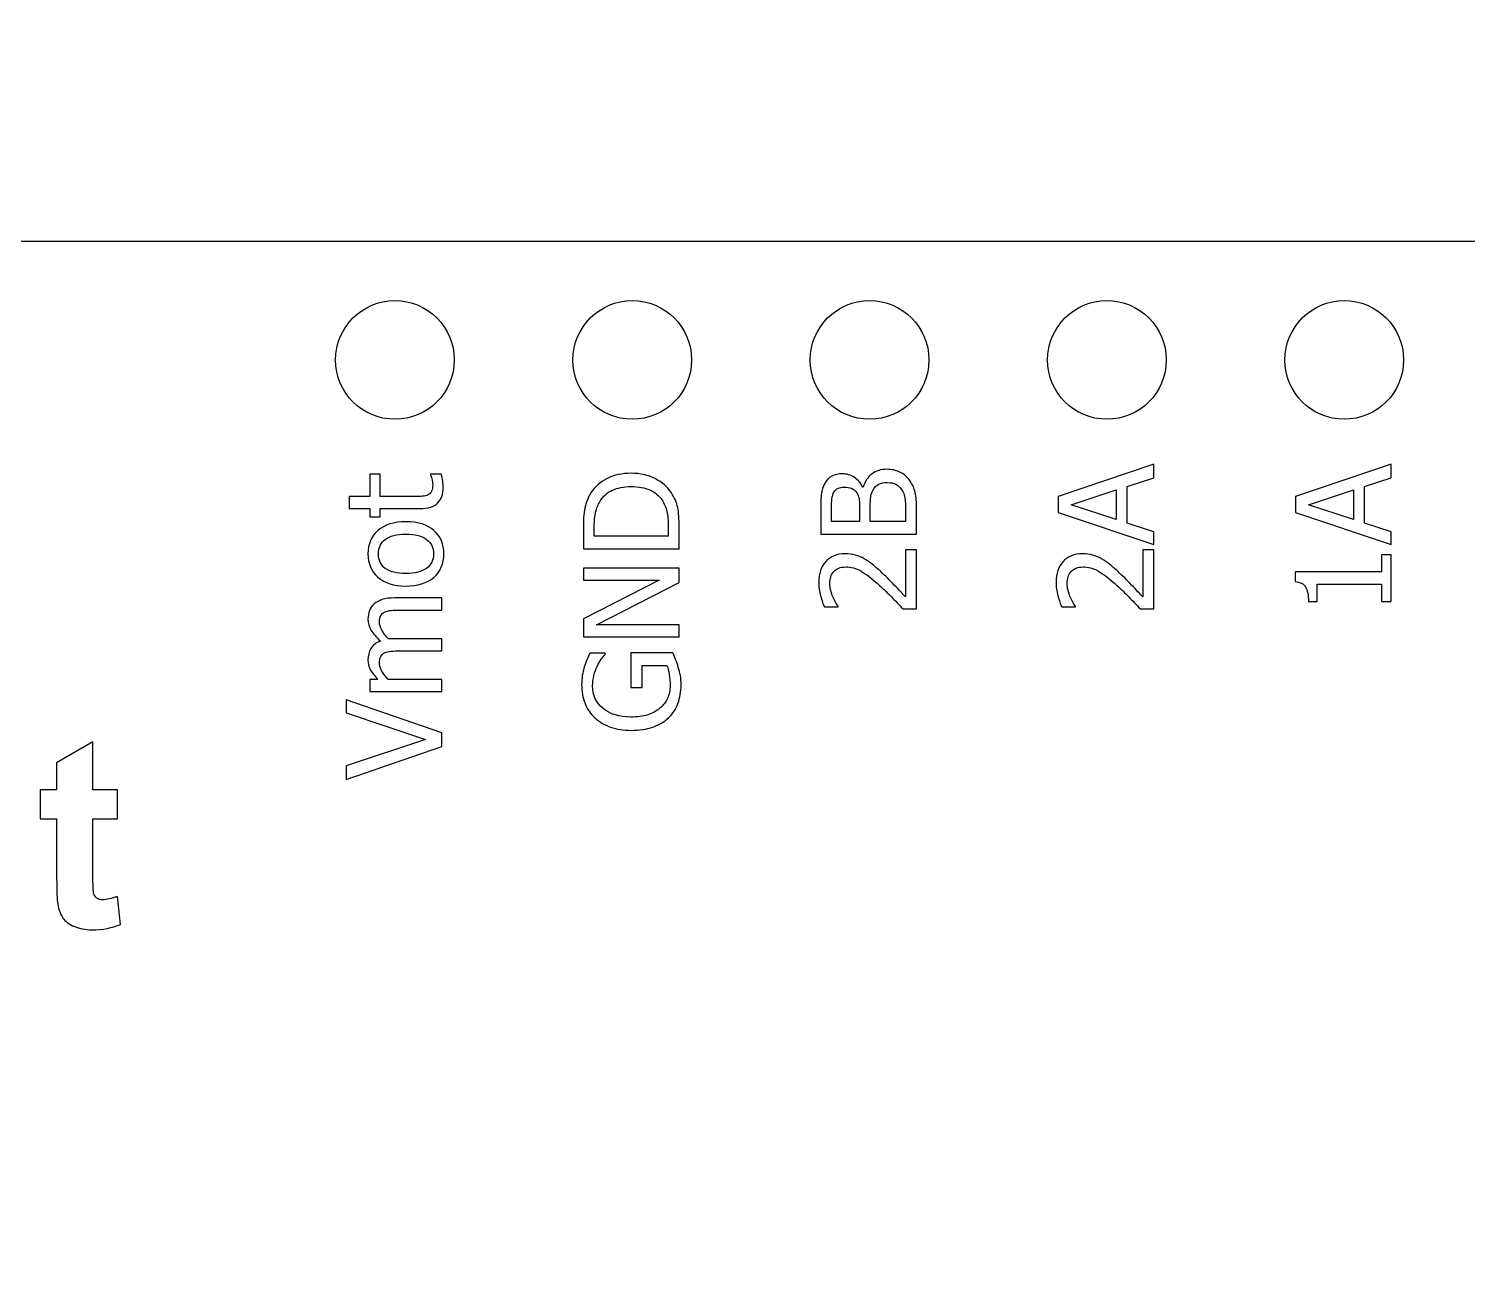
# Model space of a CAD drawing. Extents: x -1020 to 856, y -646 to 1108.
# Drawn here: x 535.96 to 551.35, y 691.93 to 705.16 of the extents above; entities that cross this region are included whole.
import ezdxf

# ---------------------------------------------------------------- set-up
doc = ezdxf.new("R2010")
doc.units = 0
doc.header["$MEASUREMENT"] = 0
doc.layers.add('LAYER_1', color=7, linetype='CONTINUOUS')

msp = doc.modelspace()

# ---------------------------------------------------------------- linework, layer by layer
at = {"layer": 'LAYER_1', "color": 250}
for points, knots in [([(581.5, 670), (581.5, 670), (581.5, 793), (581.5, 793), (581.5, 793), (581.5, 795.761), (579.261, 798), (576.5, 798), (576.5, 798), (576.5, 798), (333.5, 798), (333.5, 798), (333.5, 798), (330.739, 798), (328.5, 795.761), (328.5, 793), (328.5, 793), (328.5, 793), (328.5, 670), (328.5, 670), (328.5, 670), (328.5, 667.239), (330.739, 665), (333.5, 665), (333.5, 665), (333.5, 665), (576.5, 665), (576.5, 665), (576.5, 665), (579.261, 665), (581.5, 667.239), (581.5, 670)], [0, 0, 0, 0, 0.125, 0.125, 0.125, 0.125, 0.25, 0.25, 0.25, 0.25, 0.375, 0.375, 0.375, 0.375, 0.5, 0.5, 0.5, 0.5, 0.625, 0.625, 0.625, 0.625, 0.75, 0.75, 0.75, 0.75, 0.875, 0.875, 0.875, 0.875, 1, 1, 1, 1]), ([(566, 679), (566, 679), (456, 679), (456, 679), (456, 679), (453.2391, 679), (451, 681.2391), (451, 684), (451, 684), (451, 684), (451, 739), (451, 739), (451, 739), (451, 741.7609), (453.2391, 744), (456, 744), (456, 744), (456, 744), (566, 744), (566, 744), (566, 744), (568.7609, 744), (571, 741.7609), (571, 739), (571, 739), (571, 739), (571, 684), (571, 684), (571, 684), (571, 681.2391), (568.7609, 679), (566, 679)], [0, 0, 0, 0, 0.125, 0.125, 0.125, 0.125, 0.25, 0.25, 0.25, 0.25, 0.375, 0.375, 0.375, 0.375, 0.5, 0.5, 0.5, 0.5, 0.625, 0.625, 0.625, 0.625, 0.75, 0.75, 0.75, 0.75, 0.875, 0.875, 0.875, 0.875, 1, 1, 1, 1]), ([(523.2198, 702.89), (523.2198, 702.89), (523.2198, 685.11), (523.2198, 685.11), (523.2198, 685.11), (523.2198, 685.11), (558.7798, 685.11), (558.7798, 685.11), (558.7798, 685.11), (558.7798, 685.11), (558.7798, 702.89), (558.7798, 702.89), (558.7798, 702.89), (558.7798, 702.89), (523.2198, 702.89), (523.2198, 702.89)], [0, 0, 0, 0, 0.25, 0.25, 0.25, 0.25, 0.5, 0.5, 0.5, 0.5, 0.75, 0.75, 0.75, 0.75, 1, 1, 1, 1]), ([(539.24, 701.62), (539.24, 701.2694), (539.5244, 700.985), (539.875, 700.985), (539.875, 700.985), (540.2256, 700.985), (540.51, 701.2694), (540.51, 701.62), (540.51, 701.62), (540.51, 701.9706), (540.2256, 702.255), (539.875, 702.255), (539.875, 702.255), (539.5244, 702.255), (539.24, 701.9706), (539.24, 701.62)], [0, 0, 0, 0, 0.25, 0.25, 0.25, 0.25, 0.5, 0.5, 0.5, 0.5, 0.75, 0.75, 0.75, 0.75, 1, 1, 1, 1]), ([(541.78, 701.62), (541.78, 701.2694), (542.0644, 700.985), (542.415, 700.985), (542.415, 700.985), (542.7656, 700.985), (543.05, 701.2694), (543.05, 701.62), (543.05, 701.62), (543.05, 701.9706), (542.7656, 702.255), (542.415, 702.255), (542.415, 702.255), (542.0644, 702.255), (541.78, 701.9706), (541.78, 701.62)], [0, 0, 0, 0, 0.25, 0.25, 0.25, 0.25, 0.5, 0.5, 0.5, 0.5, 0.75, 0.75, 0.75, 0.75, 1, 1, 1, 1]), ([(544.32, 701.62), (544.32, 701.2694), (544.6044, 700.985), (544.955, 700.985), (544.955, 700.985), (545.3056, 700.985), (545.59, 701.2694), (545.59, 701.62), (545.59, 701.62), (545.59, 701.9706), (545.3056, 702.255), (544.955, 702.255), (544.955, 702.255), (544.6044, 702.255), (544.32, 701.9706), (544.32, 701.62)], [0, 0, 0, 0, 0.25, 0.25, 0.25, 0.25, 0.5, 0.5, 0.5, 0.5, 0.75, 0.75, 0.75, 0.75, 1, 1, 1, 1]), ([(546.86, 701.62), (546.86, 701.2694), (547.1444, 700.985), (547.495, 700.985), (547.495, 700.985), (547.8456, 700.985), (548.13, 701.2694), (548.13, 701.62), (548.13, 701.62), (548.13, 701.9706), (547.8456, 702.255), (547.495, 702.255), (547.495, 702.255), (547.1444, 702.255), (546.86, 701.9706), (546.86, 701.62)], [0, 0, 0, 0, 0.25, 0.25, 0.25, 0.25, 0.5, 0.5, 0.5, 0.5, 0.75, 0.75, 0.75, 0.75, 1, 1, 1, 1]), ([(549.4, 701.62), (549.4, 701.2694), (549.6844, 700.985), (550.035, 700.985), (550.035, 700.985), (550.3856, 700.985), (550.67, 701.2694), (550.67, 701.62), (550.67, 701.62), (550.67, 701.9706), (550.3856, 702.255), (550.035, 702.255), (550.035, 702.255), (549.6844, 702.255), (549.4, 701.9706), (549.4, 701.62)], [0, 0, 0, 0, 0.25, 0.25, 0.25, 0.25, 0.5, 0.5, 0.5, 0.5, 0.75, 0.75, 0.75, 0.75, 1, 1, 1, 1]), ([(547.9973, 699.6428), (547.9973, 699.6428), (546.9714, 699.9887), (546.9714, 699.9887), (546.9714, 699.9887), (546.9714, 699.9887), (546.9714, 700.1567), (546.9714, 700.1567), (546.9714, 700.1567), (546.9714, 700.1567), (547.9973, 700.5026), (547.9973, 700.5026), (547.9973, 700.5026), (547.9973, 700.5026), (547.9973, 700.3587), (547.9973, 700.3587), (547.9973, 700.3587), (547.9973, 700.3587), (547.7106, 700.2655), (547.7106, 700.2655), (547.7106, 700.2655), (547.7106, 700.2655), (547.7106, 699.8735), (547.7106, 699.8735), (547.7106, 699.8735), (547.7106, 699.8735), (547.9973, 699.7806), (547.9973, 699.7806), (547.9973, 699.7806), (547.9973, 699.7806), (547.9973, 699.6428), (547.9973, 699.6428)], [0, 0, 0, 0, 0.125, 0.125, 0.125, 0.125, 0.25, 0.25, 0.25, 0.25, 0.375, 0.375, 0.375, 0.375, 0.5, 0.5, 0.5, 0.5, 0.625, 0.625, 0.625, 0.625, 0.75, 0.75, 0.75, 0.75, 0.875, 0.875, 0.875, 0.875, 1, 1, 1, 1]), ([(550.5373, 699.6428), (550.5373, 699.6428), (549.5114, 699.9887), (549.5114, 699.9887), (549.5114, 699.9887), (549.5114, 699.9887), (549.5114, 700.1567), (549.5114, 700.1567), (549.5114, 700.1567), (549.5114, 700.1567), (550.5373, 700.5026), (550.5373, 700.5026), (550.5373, 700.5026), (550.5373, 700.5026), (550.5373, 700.3587), (550.5373, 700.3587), (550.5373, 700.3587), (550.5373, 700.3587), (550.2506, 700.2655), (550.2506, 700.2655), (550.2506, 700.2655), (550.2506, 700.2655), (550.2506, 699.8735), (550.2506, 699.8735), (550.2506, 699.8735), (550.2506, 699.8735), (550.5373, 699.7806), (550.5373, 699.7806), (550.5373, 699.7806), (550.5373, 699.7806), (550.5373, 699.6428), (550.5373, 699.6428)], [0, 0, 0, 0, 0.125, 0.125, 0.125, 0.125, 0.25, 0.25, 0.25, 0.25, 0.375, 0.375, 0.375, 0.375, 0.5, 0.5, 0.5, 0.5, 0.625, 0.625, 0.625, 0.625, 0.75, 0.75, 0.75, 0.75, 0.875, 0.875, 0.875, 0.875, 1, 1, 1, 1]), ([(540.3924, 700.2537), (540.3924, 700.1829), (540.3724, 700.1278), (540.3321, 700.0883), (540.3321, 700.0883), (540.2919, 700.0488), (540.2284, 700.0291), (540.1416, 700.0291), (540.1416, 700.0291), (540.1416, 700.0291), (539.7153, 700.0291), (539.7153, 700.0291), (539.7153, 700.0291), (539.7153, 700.0291), (539.7153, 699.9416), (539.7153, 699.9416), (539.7153, 699.9416), (539.7153, 699.9416), (539.6078, 699.9416), (539.6078, 699.9416), (539.6078, 699.9416), (539.6078, 699.9416), (539.6078, 700.0291), (539.6078, 700.0291), (539.6078, 700.0291), (539.6078, 700.0291), (539.3867, 700.0291), (539.3867, 700.0291), (539.3867, 700.0291), (539.3867, 700.0291), (539.3867, 700.1587), (539.3867, 700.1587), (539.3867, 700.1587), (539.3867, 700.1587), (539.6078, 700.1587), (539.6078, 700.1587), (539.6078, 700.1587), (539.6078, 700.1587), (539.6078, 700.3969), (539.6078, 700.3969), (539.6078, 700.3969), (539.6078, 700.3969), (539.7153, 700.3969), (539.7153, 700.3969), (539.7153, 700.3969), (539.7153, 700.3969), (539.7153, 700.1587), (539.7153, 700.1587), (539.7153, 700.1587), (539.7153, 700.1587), (540.081, 700.1587), (540.081, 700.1587), (540.081, 700.1587), (540.12, 700.1587), (540.1501, 700.1594), (540.1713, 700.1608), (540.1713, 700.1608), (540.1924, 700.1622), (540.2122, 700.1674), (540.2305, 700.1765), (540.2305, 700.1765), (540.2465, 700.1843), (540.2588, 700.197), (540.2668, 700.2144), (540.2668, 700.2144), (540.2748, 700.2318), (540.2788, 700.2556), (540.2788, 700.2854), (540.2788, 700.2854), (540.2788, 700.3064), (540.2757, 700.3268), (540.2696, 700.3466), (540.2696, 700.3466), (540.2632, 700.3663), (540.2583, 700.3807), (540.2541, 700.3894), (540.2541, 700.3894), (540.2541, 700.3894), (540.2541, 700.3969), (540.2541, 700.3969), (540.2541, 700.3969), (540.2541, 700.3969), (540.3702, 700.3969), (540.3702, 700.3969), (540.3702, 700.3969), (540.3773, 700.3727), (540.3827, 700.348), (540.3865, 700.3228), (540.3865, 700.3228), (540.3905, 700.2979), (540.3924, 700.2748), (540.3924, 700.2537)], [0, 0, 0, 0, 0.0434783, 0.0434783, 0.0434783, 0.0434783, 0.0869565, 0.0869565, 0.0869565, 0.0869565, 0.1304348, 0.1304348, 0.1304348, 0.1304348, 0.173913, 0.173913, 0.173913, 0.173913, 0.2173913, 0.2173913, 0.2173913, 0.2173913, 0.2608696, 0.2608696, 0.2608696, 0.2608696, 0.3043478, 0.3043478, 0.3043478, 0.3043478, 0.3478261, 0.3478261, 0.3478261, 0.3478261, 0.3913043, 0.3913043, 0.3913043, 0.3913043, 0.4347826, 0.4347826, 0.4347826, 0.4347826, 0.4782609, 0.4782609, 0.4782609, 0.4782609, 0.5217391, 0.5217391, 0.5217391, 0.5217391, 0.5652174, 0.5652174, 0.5652174, 0.5652174, 0.6086957, 0.6086957, 0.6086957, 0.6086957, 0.6521739, 0.6521739, 0.6521739, 0.6521739, 0.6956522, 0.6956522, 0.6956522, 0.6956522, 0.7391304, 0.7391304, 0.7391304, 0.7391304, 0.7826087, 0.7826087, 0.7826087, 0.7826087, 0.826087, 0.826087, 0.826087, 0.826087, 0.8695652, 0.8695652, 0.8695652, 0.8695652, 0.9130435, 0.9130435, 0.9130435, 0.9130435, 0.9565217, 0.9565217, 0.9565217, 0.9565217, 1, 1, 1, 1]), ([(542.4053, 700.4063), (542.4991, 700.4063), (542.5836, 700.3873), (542.6588, 700.3494), (542.6588, 700.3494), (542.7343, 700.3116), (542.7931, 700.2608), (542.8352, 700.197), (542.8352, 700.197), (542.8679, 700.1451), (542.8898, 700.0924), (542.9008, 700.0388), (542.9008, 700.0388), (542.9119, 699.9854), (542.9173, 699.9169), (542.9173, 699.8339), (542.9173, 699.8339), (542.9173, 699.8339), (542.9173, 699.5976), (542.9173, 699.5976), (542.9173, 699.5976), (542.9173, 699.5976), (541.8914, 699.5976), (541.8914, 699.5976), (541.8914, 699.5976), (541.8914, 699.5976), (541.8914, 699.8311), (541.8914, 699.8311), (541.8914, 699.8311), (541.8914, 699.9275), (541.8987, 700.0032), (541.9131, 700.058), (541.9131, 700.058), (541.9276, 700.1131), (541.9474, 700.1596), (541.9728, 700.1982), (541.9728, 700.1982), (542.0163, 700.2645), (542.0744, 700.3156), (542.1466, 700.352), (542.1466, 700.352), (542.219, 700.3882), (542.3054, 700.4063), (542.4053, 700.4063)], [0, 0, 0, 0, 0.0909091, 0.0909091, 0.0909091, 0.0909091, 0.1818182, 0.1818182, 0.1818182, 0.1818182, 0.2727273, 0.2727273, 0.2727273, 0.2727273, 0.3636364, 0.3636364, 0.3636364, 0.3636364, 0.4545455, 0.4545455, 0.4545455, 0.4545455, 0.5454545, 0.5454545, 0.5454545, 0.5454545, 0.6363636, 0.6363636, 0.6363636, 0.6363636, 0.7272727, 0.7272727, 0.7272727, 0.7272727, 0.8181818, 0.8181818, 0.8181818, 0.8181818, 0.9090909, 0.9090909, 0.9090909, 0.9090909, 1, 1, 1, 1]), ([(545.1424, 700.4495), (545.1934, 700.4495), (545.2383, 700.4398), (545.2774, 700.4205), (545.2774, 700.4205), (545.3164, 700.4012), (545.3486, 700.3754), (545.3738, 700.3427), (545.3738, 700.3427), (545.4041, 700.3041), (545.4258, 700.2627), (545.4383, 700.2187), (545.4383, 700.2187), (545.451, 700.1745), (545.4573, 700.1176), (545.4573, 700.0478), (545.4573, 700.0478), (545.4573, 700.0478), (545.4573, 699.7536), (545.4573, 699.7536), (545.4573, 699.7536), (545.4573, 699.7536), (544.4314, 699.7536), (544.4314, 699.7536), (544.4314, 699.7536), (544.4314, 699.7536), (544.4314, 700.0257), (544.4314, 700.0257), (544.4314, 700.0257), (544.4314, 700.0988), (544.4338, 700.1536), (544.4387, 700.1901), (544.4387, 700.1901), (544.4434, 700.2265), (544.4549, 700.2615), (544.4728, 700.2952), (544.4728, 700.2952), (544.4926, 700.3319), (544.5184, 700.3587), (544.5502, 700.3758), (544.5502, 700.3758), (544.5822, 700.3928), (544.6198, 700.4012), (544.6629, 700.4012), (544.6629, 700.4012), (544.7111, 700.4012), (544.7543, 700.3885), (544.7924, 700.3629), (544.7924, 700.3629), (544.8305, 700.3375), (544.8604, 700.3022), (544.8818, 700.2573), (544.8818, 700.2573), (544.8818, 700.2573), (544.8875, 700.2573), (544.8875, 700.2573), (544.8875, 700.2573), (544.9039, 700.3182), (544.9343, 700.3657), (544.978, 700.3991), (544.978, 700.3991), (545.022, 700.4328), (545.0768, 700.4495), (545.1424, 700.4495)], [0, 0, 0, 0, 0.0625, 0.0625, 0.0625, 0.0625, 0.125, 0.125, 0.125, 0.125, 0.1875, 0.1875, 0.1875, 0.1875, 0.25, 0.25, 0.25, 0.25, 0.3125, 0.3125, 0.3125, 0.3125, 0.375, 0.375, 0.375, 0.375, 0.4375, 0.4375, 0.4375, 0.4375, 0.5, 0.5, 0.5, 0.5, 0.5625, 0.5625, 0.5625, 0.5625, 0.625, 0.625, 0.625, 0.625, 0.6875, 0.6875, 0.6875, 0.6875, 0.75, 0.75, 0.75, 0.75, 0.8125, 0.8125, 0.8125, 0.8125, 0.875, 0.875, 0.875, 0.875, 0.9375, 0.9375, 0.9375, 0.9375, 1, 1, 1, 1]), ([(542.4034, 700.2643), (542.3244, 700.2643), (542.2569, 700.2511), (542.2012, 700.225), (542.2012, 700.225), (542.1454, 700.1989), (542.1017, 700.1601), (542.0706, 700.1086), (542.0706, 700.1086), (542.0485, 700.0724), (542.0328, 700.0336), (542.0231, 699.9922), (542.0231, 699.9922), (542.0135, 699.9508), (542.0086, 699.8995), (542.0086, 699.8379), (542.0086, 699.8379), (542.0086, 699.8379), (542.0086, 699.734), (542.0086, 699.734), (542.0086, 699.734), (542.0086, 699.734), (542.8002, 699.734), (542.8002, 699.734), (542.8002, 699.734), (542.8002, 699.734), (542.8002, 699.8379), (542.8002, 699.8379), (542.8002, 699.8379), (542.8002, 699.8986), (542.7952, 699.9515), (542.7856, 699.9971), (542.7856, 699.9971), (542.776, 700.0425), (542.7581, 700.0841), (542.732, 700.1218), (542.732, 700.1218), (542.6998, 700.169), (542.657, 700.2046), (542.6036, 700.2285), (542.6036, 700.2285), (542.5499, 700.2523), (542.4832, 700.2643), (542.4034, 700.2643)], [0, 0, 0, 0, 0.0909091, 0.0909091, 0.0909091, 0.0909091, 0.1818182, 0.1818182, 0.1818182, 0.1818182, 0.2727273, 0.2727273, 0.2727273, 0.2727273, 0.3636364, 0.3636364, 0.3636364, 0.3636364, 0.4545455, 0.4545455, 0.4545455, 0.4545455, 0.5454545, 0.5454545, 0.5454545, 0.5454545, 0.6363636, 0.6363636, 0.6363636, 0.6363636, 0.7272727, 0.7272727, 0.7272727, 0.7272727, 0.8181818, 0.8181818, 0.8181818, 0.8181818, 0.9090909, 0.9090909, 0.9090909, 0.9090909, 1, 1, 1, 1]), ([(544.6821, 700.2592), (544.6574, 700.2592), (544.6358, 700.255), (544.6177, 700.2467), (544.6177, 700.2467), (544.5996, 700.2385), (544.5852, 700.2251), (544.5747, 700.2067), (544.5747, 700.2067), (544.5624, 700.1849), (544.5547, 700.1602), (544.5521, 700.1331), (544.5521, 700.1331), (544.5493, 700.1061), (544.5478, 700.0687), (544.5478, 700.021), (544.5478, 700.021), (544.5478, 700.021), (544.5478, 699.89), (544.5478, 699.89), (544.5478, 699.89), (544.5478, 699.89), (544.8482, 699.89), (544.8482, 699.89), (544.8482, 699.89), (544.8482, 699.89), (544.8482, 700.0449), (544.8482, 700.0449), (544.8482, 700.0449), (544.8482, 700.0877), (544.8461, 700.119), (544.8416, 700.1393), (544.8416, 700.1393), (544.8374, 700.1595), (544.8282, 700.1804), (544.8143, 700.202), (544.8143, 700.202), (544.8011, 700.2227), (544.7837, 700.2373), (544.7621, 700.246), (544.7621, 700.246), (544.7405, 700.2547), (544.7139, 700.2592), (544.6821, 700.2592)], [0, 0, 0, 0, 0.0909091, 0.0909091, 0.0909091, 0.0909091, 0.1818182, 0.1818182, 0.1818182, 0.1818182, 0.2727273, 0.2727273, 0.2727273, 0.2727273, 0.3636364, 0.3636364, 0.3636364, 0.3636364, 0.4545455, 0.4545455, 0.4545455, 0.4545455, 0.5454545, 0.5454545, 0.5454545, 0.5454545, 0.6363636, 0.6363636, 0.6363636, 0.6363636, 0.7272727, 0.7272727, 0.7272727, 0.7272727, 0.8181818, 0.8181818, 0.8181818, 0.8181818, 0.9090909, 0.9090909, 0.9090909, 0.9090909, 1, 1, 1, 1]), ([(545.1478, 700.3074), (545.1092, 700.3074), (545.0775, 700.302), (545.0523, 700.2909), (545.0523, 700.2909), (545.0274, 700.2799), (545.0062, 700.2575), (544.9886, 700.2242), (544.9886, 700.2242), (544.9771, 700.2025), (544.9698, 700.179), (544.9667, 700.1534), (544.9667, 700.1534), (544.9634, 700.128), (544.9618, 700.0917), (544.9618, 700.0449), (544.9618, 700.0449), (544.9618, 700.0449), (544.9618, 699.89), (544.9618, 699.89), (544.9618, 699.89), (544.9618, 699.89), (545.3409, 699.89), (545.3409, 699.89), (545.3409, 699.89), (545.3409, 699.89), (545.3409, 700.001), (545.3409, 700.001), (545.3409, 700.001), (545.3409, 700.0605), (545.3381, 700.1077), (545.3327, 700.1421), (545.3327, 700.1421), (545.327, 700.1764), (545.3155, 700.2067), (545.2974, 700.2331), (545.2974, 700.2331), (545.2795, 700.2587), (545.2593, 700.2775), (545.2365, 700.2895), (545.2365, 700.2895), (545.2137, 700.3015), (545.1843, 700.3074), (545.1478, 700.3074)], [0, 0, 0, 0, 0.0909091, 0.0909091, 0.0909091, 0.0909091, 0.1818182, 0.1818182, 0.1818182, 0.1818182, 0.2727273, 0.2727273, 0.2727273, 0.2727273, 0.3636364, 0.3636364, 0.3636364, 0.3636364, 0.4545455, 0.4545455, 0.4545455, 0.4545455, 0.5454545, 0.5454545, 0.5454545, 0.5454545, 0.6363636, 0.6363636, 0.6363636, 0.6363636, 0.7272727, 0.7272727, 0.7272727, 0.7272727, 0.8181818, 0.8181818, 0.8181818, 0.8181818, 0.9090909, 0.9090909, 0.9090909, 0.9090909, 1, 1, 1, 1]), ([(547.5942, 700.2279), (547.5942, 700.2279), (547.1107, 700.0692), (547.1107, 700.0692), (547.1107, 700.0692), (547.1107, 700.0692), (547.5942, 699.9114), (547.5942, 699.9114), (547.5942, 699.9114), (547.5942, 699.9114), (547.5942, 700.2279), (547.5942, 700.2279)], [0, 0, 0, 0, 0.3333333, 0.3333333, 0.3333333, 0.3333333, 0.6666667, 0.6666667, 0.6666667, 0.6666667, 1, 1, 1, 1]), ([(550.1342, 700.2279), (550.1342, 700.2279), (549.6507, 700.0692), (549.6507, 700.0692), (549.6507, 700.0692), (549.6507, 700.0692), (550.1342, 699.9114), (550.1342, 699.9114), (550.1342, 699.9114), (550.1342, 699.9114), (550.1342, 700.2279), (550.1342, 700.2279)], [0, 0, 0, 0, 0.3333333, 0.3333333, 0.3333333, 0.3333333, 0.6666667, 0.6666667, 0.6666667, 0.6666667, 1, 1, 1, 1]), ([(539.9928, 699.8878), (540.1224, 699.8878), (540.2225, 699.8565), (540.2929, 699.7941), (540.2929, 699.7941), (540.3634, 699.7316), (540.3987, 699.6483), (540.3987, 699.5446), (540.3987, 699.5446), (540.3987, 699.4376), (540.3622, 699.3534), (540.2896, 699.292), (540.2896, 699.292), (540.2167, 699.2306), (540.1179, 699.2001), (539.9928, 699.2001), (539.9928, 699.2001), (539.8644, 699.2001), (539.7644, 699.2316), (539.6932, 699.2949), (539.6932, 699.2949), (539.6219, 699.3579), (539.5864, 699.4411), (539.5864, 699.5446), (539.5864, 699.5446), (539.5864, 699.6483), (539.6219, 699.7316), (539.6929, 699.7941), (539.6929, 699.7941), (539.7637, 699.8565), (539.8639, 699.8878), (539.9928, 699.8878)], [0, 0, 0, 0, 0.125, 0.125, 0.125, 0.125, 0.25, 0.25, 0.25, 0.25, 0.375, 0.375, 0.375, 0.375, 0.5, 0.5, 0.5, 0.5, 0.625, 0.625, 0.625, 0.625, 0.75, 0.75, 0.75, 0.75, 0.875, 0.875, 0.875, 0.875, 1, 1, 1, 1]), ([(539.9928, 699.7542), (539.8933, 699.7542), (539.8192, 699.7361), (539.7708, 699.6996), (539.7708, 699.6996), (539.7223, 699.6634), (539.6981, 699.6116), (539.6981, 699.5446), (539.6981, 699.5446), (539.6981, 699.4771), (539.7223, 699.4249), (539.7708, 699.3885), (539.7708, 699.3885), (539.8192, 699.352), (539.8933, 699.3337), (539.9928, 699.3337), (539.9928, 699.3337), (540.0892, 699.3337), (540.1623, 699.352), (540.2122, 699.3885), (540.2122, 699.3885), (540.2621, 699.4249), (540.287, 699.4771), (540.287, 699.5446), (540.287, 699.5446), (540.287, 699.6112), (540.2625, 699.6629), (540.2136, 699.6994), (540.2136, 699.6994), (540.1647, 699.7358), (540.0911, 699.7542), (539.9928, 699.7542)], [0, 0, 0, 0, 0.125, 0.125, 0.125, 0.125, 0.25, 0.25, 0.25, 0.25, 0.375, 0.375, 0.375, 0.375, 0.5, 0.5, 0.5, 0.5, 0.625, 0.625, 0.625, 0.625, 0.75, 0.75, 0.75, 0.75, 0.875, 0.875, 0.875, 0.875, 1, 1, 1, 1]), ([(545.4573, 699.5878), (545.4573, 699.5878), (545.4573, 698.9544), (545.4573, 698.9544), (545.4573, 698.9544), (545.4573, 698.9544), (545.3134, 698.9544), (545.3134, 698.9544), (545.3134, 698.9544), (545.2701, 698.9998), (545.2287, 699.0429), (545.1892, 699.0833), (545.1892, 699.0833), (545.1497, 699.1238), (545.1088, 699.1633), (545.066, 699.2018), (545.066, 699.2018), (544.9801, 699.2799), (544.9112, 699.3331), (544.8597, 699.3615), (544.8597, 699.3615), (544.808, 699.39), (544.7546, 699.4043), (544.6995, 699.4043), (544.6995, 699.4043), (544.6708, 699.4043), (544.6459, 699.3999), (544.6243, 699.3909), (544.6243, 699.3909), (544.6026, 699.382), (544.5848, 699.3698), (544.5707, 699.354), (544.5707, 699.354), (544.5568, 699.338), (544.5464, 699.3194), (544.5396, 699.2983), (544.5396, 699.2983), (544.5328, 699.2771), (544.5293, 699.2538), (544.5293, 699.2286), (544.5293, 699.2286), (544.5293, 699.2044), (544.5323, 699.1797), (544.5387, 699.1546), (544.5387, 699.1546), (544.5448, 699.1296), (544.5525, 699.1056), (544.5617, 699.0826), (544.5617, 699.0826), (544.5695, 699.0633), (544.5789, 699.0447), (544.5899, 699.0269), (544.5899, 699.0269), (544.601, 699.009), (544.6104, 698.9944), (544.6182, 698.9834), (544.6182, 698.9834), (544.6182, 698.9834), (544.6182, 698.9758), (544.6182, 698.9758), (544.6182, 698.9758), (544.6182, 698.9758), (544.4721, 698.9758), (544.4721, 698.9758), (544.4721, 698.9758), (544.4578, 699.0043), (544.4439, 699.044), (544.4303, 699.0946), (544.4303, 699.0946), (544.4168, 699.1454), (544.41, 699.1936), (544.41, 699.239), (544.41, 699.239), (544.41, 699.3345), (544.4354, 699.4095), (544.4862, 699.4636), (544.4862, 699.4636), (544.537, 699.5179), (544.6057, 699.545), (544.6925, 699.545), (544.6925, 699.545), (544.7325, 699.545), (544.7694, 699.5403), (544.8035, 699.5309), (544.8035, 699.5309), (544.8374, 699.5215), (544.8689, 699.5085), (544.8978, 699.4918), (544.8978, 699.4918), (544.9277, 699.4749), (544.9573, 699.4544), (544.9867, 699.4307), (544.9867, 699.4307), (545.0161, 699.4067), (545.045, 699.3815), (545.0735, 699.3547), (545.0735, 699.3547), (545.1203, 699.3117), (545.169, 699.2635), (545.2195, 699.2103), (545.2195, 699.2103), (545.2701, 699.1574), (545.3101, 699.1151), (545.3395, 699.0833), (545.3395, 699.0833), (545.3395, 699.0833), (545.3395, 699.5878), (545.3395, 699.5878), (545.3395, 699.5878), (545.3395, 699.5878), (545.4573, 699.5878), (545.4573, 699.5878)], [0, 0, 0, 0, 0.0357143, 0.0357143, 0.0357143, 0.0357143, 0.0714286, 0.0714286, 0.0714286, 0.0714286, 0.1071429, 0.1071429, 0.1071429, 0.1071429, 0.1428571, 0.1428571, 0.1428571, 0.1428571, 0.1785714, 0.1785714, 0.1785714, 0.1785714, 0.2142857, 0.2142857, 0.2142857, 0.2142857, 0.25, 0.25, 0.25, 0.25, 0.2857143, 0.2857143, 0.2857143, 0.2857143, 0.3214286, 0.3214286, 0.3214286, 0.3214286, 0.3571429, 0.3571429, 0.3571429, 0.3571429, 0.3928571, 0.3928571, 0.3928571, 0.3928571, 0.4285714, 0.4285714, 0.4285714, 0.4285714, 0.4642857, 0.4642857, 0.4642857, 0.4642857, 0.5, 0.5, 0.5, 0.5, 0.5357143, 0.5357143, 0.5357143, 0.5357143, 0.5714286, 0.5714286, 0.5714286, 0.5714286, 0.6071429, 0.6071429, 0.6071429, 0.6071429, 0.6428571, 0.6428571, 0.6428571, 0.6428571, 0.6785714, 0.6785714, 0.6785714, 0.6785714, 0.7142857, 0.7142857, 0.7142857, 0.7142857, 0.75, 0.75, 0.75, 0.75, 0.7857143, 0.7857143, 0.7857143, 0.7857143, 0.8214286, 0.8214286, 0.8214286, 0.8214286, 0.8571429, 0.8571429, 0.8571429, 0.8571429, 0.8928571, 0.8928571, 0.8928571, 0.8928571, 0.9285714, 0.9285714, 0.9285714, 0.9285714, 0.9642857, 0.9642857, 0.9642857, 0.9642857, 1, 1, 1, 1]), ([(547.9973, 699.5878), (547.9973, 699.5878), (547.9973, 698.9544), (547.9973, 698.9544), (547.9973, 698.9544), (547.9973, 698.9544), (547.8534, 698.9544), (547.8534, 698.9544), (547.8534, 698.9544), (547.8101, 698.9998), (547.7687, 699.0429), (547.7292, 699.0833), (547.7292, 699.0833), (547.6897, 699.1238), (547.6488, 699.1633), (547.606, 699.2018), (547.606, 699.2018), (547.5201, 699.2799), (547.4512, 699.3331), (547.3997, 699.3615), (547.3997, 699.3615), (547.348, 699.39), (547.2946, 699.4043), (547.2395, 699.4043), (547.2395, 699.4043), (547.2108, 699.4043), (547.1859, 699.3999), (547.1643, 699.3909), (547.1643, 699.3909), (547.1426, 699.382), (547.1248, 699.3698), (547.1107, 699.354), (547.1107, 699.354), (547.0968, 699.338), (547.0864, 699.3194), (547.0796, 699.2983), (547.0796, 699.2983), (547.0728, 699.2771), (547.0693, 699.2538), (547.0693, 699.2286), (547.0693, 699.2286), (547.0693, 699.2044), (547.0723, 699.1797), (547.0787, 699.1546), (547.0787, 699.1546), (547.0848, 699.1296), (547.0925, 699.1056), (547.1017, 699.0826), (547.1017, 699.0826), (547.1095, 699.0633), (547.1189, 699.0447), (547.1299, 699.0269), (547.1299, 699.0269), (547.141, 699.009), (547.1504, 698.9944), (547.1582, 698.9834), (547.1582, 698.9834), (547.1582, 698.9834), (547.1582, 698.9758), (547.1582, 698.9758), (547.1582, 698.9758), (547.1582, 698.9758), (547.0121, 698.9758), (547.0121, 698.9758), (547.0121, 698.9758), (546.9978, 699.0043), (546.9839, 699.044), (546.9703, 699.0946), (546.9703, 699.0946), (546.9568, 699.1454), (546.95, 699.1936), (546.95, 699.239), (546.95, 699.239), (546.95, 699.3345), (546.9754, 699.4095), (547.0262, 699.4636), (547.0262, 699.4636), (547.077, 699.5179), (547.1457, 699.545), (547.2325, 699.545), (547.2325, 699.545), (547.2725, 699.545), (547.3094, 699.5403), (547.3435, 699.5309), (547.3435, 699.5309), (547.3774, 699.5215), (547.4089, 699.5085), (547.4378, 699.4918), (547.4378, 699.4918), (547.4677, 699.4749), (547.4973, 699.4544), (547.5267, 699.4307), (547.5267, 699.4307), (547.5561, 699.4067), (547.585, 699.3815), (547.6135, 699.3547), (547.6135, 699.3547), (547.6603, 699.3117), (547.709, 699.2635), (547.7595, 699.2103), (547.7595, 699.2103), (547.8101, 699.1574), (547.8501, 699.1151), (547.8795, 699.0833), (547.8795, 699.0833), (547.8795, 699.0833), (547.8795, 699.5878), (547.8795, 699.5878), (547.8795, 699.5878), (547.8795, 699.5878), (547.9973, 699.5878), (547.9973, 699.5878)], [0, 0, 0, 0, 0.0357143, 0.0357143, 0.0357143, 0.0357143, 0.0714286, 0.0714286, 0.0714286, 0.0714286, 0.1071429, 0.1071429, 0.1071429, 0.1071429, 0.1428571, 0.1428571, 0.1428571, 0.1428571, 0.1785714, 0.1785714, 0.1785714, 0.1785714, 0.2142857, 0.2142857, 0.2142857, 0.2142857, 0.25, 0.25, 0.25, 0.25, 0.2857143, 0.2857143, 0.2857143, 0.2857143, 0.3214286, 0.3214286, 0.3214286, 0.3214286, 0.3571429, 0.3571429, 0.3571429, 0.3571429, 0.3928571, 0.3928571, 0.3928571, 0.3928571, 0.4285714, 0.4285714, 0.4285714, 0.4285714, 0.4642857, 0.4642857, 0.4642857, 0.4642857, 0.5, 0.5, 0.5, 0.5, 0.5357143, 0.5357143, 0.5357143, 0.5357143, 0.5714286, 0.5714286, 0.5714286, 0.5714286, 0.6071429, 0.6071429, 0.6071429, 0.6071429, 0.6428571, 0.6428571, 0.6428571, 0.6428571, 0.6785714, 0.6785714, 0.6785714, 0.6785714, 0.7142857, 0.7142857, 0.7142857, 0.7142857, 0.75, 0.75, 0.75, 0.75, 0.7857143, 0.7857143, 0.7857143, 0.7857143, 0.8214286, 0.8214286, 0.8214286, 0.8214286, 0.8571429, 0.8571429, 0.8571429, 0.8571429, 0.8928571, 0.8928571, 0.8928571, 0.8928571, 0.9285714, 0.9285714, 0.9285714, 0.9285714, 0.9642857, 0.9642857, 0.9642857, 0.9642857, 1, 1, 1, 1]), ([(550.5373, 699.5353), (550.5373, 699.5353), (550.5373, 699.0351), (550.5373, 699.0351), (550.5373, 699.0351), (550.5373, 699.0351), (550.4326, 699.0351), (550.4326, 699.0351), (550.4326, 699.0351), (550.4326, 699.0351), (550.4326, 699.2211), (550.4326, 699.2211), (550.4326, 699.2211), (550.4326, 699.2211), (549.7447, 699.2211), (549.7447, 699.2211), (549.7447, 699.2211), (549.7447, 699.2211), (549.7447, 699.0351), (549.7447, 699.0351), (549.7447, 699.0351), (549.7447, 699.0351), (549.6511, 699.0351), (549.6511, 699.0351), (549.6511, 699.0351), (549.6511, 699.1054), (549.6413, 699.1572), (549.6213, 699.1905), (549.6213, 699.1905), (549.6013, 699.2237), (549.5634, 699.2425), (549.5079, 699.2468), (549.5079, 699.2468), (549.5079, 699.2468), (549.5079, 699.3535), (549.5079, 699.3535), (549.5079, 699.3535), (549.5079, 699.3535), (550.4326, 699.3535), (550.4326, 699.3535), (550.4326, 699.3535), (550.4326, 699.3535), (550.4326, 699.5353), (550.4326, 699.5353), (550.4326, 699.5353), (550.4326, 699.5353), (550.5373, 699.5353), (550.5373, 699.5353)], [0, 0, 0, 0, 0.0833333, 0.0833333, 0.0833333, 0.0833333, 0.1666667, 0.1666667, 0.1666667, 0.1666667, 0.25, 0.25, 0.25, 0.25, 0.3333333, 0.3333333, 0.3333333, 0.3333333, 0.4166667, 0.4166667, 0.4166667, 0.4166667, 0.5, 0.5, 0.5, 0.5, 0.5833333, 0.5833333, 0.5833333, 0.5833333, 0.6666667, 0.6666667, 0.6666667, 0.6666667, 0.75, 0.75, 0.75, 0.75, 0.8333333, 0.8333333, 0.8333333, 0.8333333, 0.9166667, 0.9166667, 0.9166667, 0.9166667, 1, 1, 1, 1]), ([(542.9173, 699.3897), (542.9173, 699.3897), (542.9173, 699.2368), (542.9173, 699.2368), (542.9173, 699.2368), (542.9173, 699.2368), (542.0328, 698.7831), (542.0328, 698.7831), (542.0328, 698.7831), (542.0328, 698.7831), (542.9173, 698.7831), (542.9173, 698.7831), (542.9173, 698.7831), (542.9173, 698.7831), (542.9173, 698.6557), (542.9173, 698.6557), (542.9173, 698.6557), (542.9173, 698.6557), (541.8914, 698.6557), (541.8914, 698.6557), (541.8914, 698.6557), (541.8914, 698.6557), (541.8914, 698.8492), (541.8914, 698.8492), (541.8914, 698.8492), (541.8914, 698.8492), (542.7038, 699.2622), (542.7038, 699.2622), (542.7038, 699.2622), (542.7038, 699.2622), (541.8914, 699.2622), (541.8914, 699.2622), (541.8914, 699.2622), (541.8914, 699.2622), (541.8914, 699.3897), (541.8914, 699.3897), (541.8914, 699.3897), (541.8914, 699.3897), (542.9173, 699.3897), (542.9173, 699.3897)], [0, 0, 0, 0, 0.1, 0.1, 0.1, 0.1, 0.2, 0.2, 0.2, 0.2, 0.3, 0.3, 0.3, 0.3, 0.4, 0.4, 0.4, 0.4, 0.5, 0.5, 0.5, 0.5, 0.6, 0.6, 0.6, 0.6, 0.7, 0.7, 0.7, 0.7, 0.8, 0.8, 0.8, 0.8, 0.9, 0.9, 0.9, 0.9, 1, 1, 1, 1]), ([(540.3773, 698.943), (540.3773, 698.943), (539.9321, 698.943), (539.9321, 698.943), (539.9321, 698.943), (539.8968, 698.943), (539.8641, 698.9416), (539.834, 698.9388), (539.834, 698.9388), (539.8039, 698.9362), (539.7804, 698.9303), (539.7635, 698.9216), (539.7635, 698.9216), (539.7449, 698.9124), (539.7315, 698.8995), (539.7228, 698.8823), (539.7228, 698.8823), (539.7141, 698.8654), (539.7096, 698.8424), (539.7096, 698.8134), (539.7096, 698.8134), (539.7096, 698.7868), (539.7178, 698.7584), (539.7341, 698.7278), (539.7341, 698.7278), (539.7505, 698.6972), (539.7741, 698.6657), (539.8049, 698.633), (539.8049, 698.633), (539.8126, 698.6335), (539.8218, 698.6342), (539.8326, 698.6349), (539.8326, 698.6349), (539.8434, 698.6356), (539.8561, 698.6359), (539.871, 698.6359), (539.871, 698.6359), (539.871, 698.6359), (540.3773, 698.6359), (540.3773, 698.6359), (540.3773, 698.6359), (540.3773, 698.6359), (540.3773, 698.5063), (540.3773, 698.5063), (540.3773, 698.5063), (540.3773, 698.5063), (539.9321, 698.5063), (539.9321, 698.5063), (539.9321, 698.5063), (539.8968, 698.5063), (539.8641, 698.5049), (539.834, 698.502), (539.834, 698.502), (539.8039, 698.4995), (539.7804, 698.4936), (539.7635, 698.4849), (539.7635, 698.4849), (539.7449, 698.4757), (539.7315, 698.4628), (539.7228, 698.4456), (539.7228, 698.4456), (539.7141, 698.4287), (539.7096, 698.4056), (539.7096, 698.3767), (539.7096, 698.3767), (539.7096, 698.3487), (539.7183, 698.3193), (539.7357, 698.2887), (539.7357, 698.2887), (539.7534, 698.2579), (539.7757, 698.2281), (539.8027, 698.1991), (539.8027, 698.1991), (539.8027, 698.1991), (540.3773, 698.1991), (540.3773, 698.1991), (540.3773, 698.1991), (540.3773, 698.1991), (540.3773, 698.0695), (540.3773, 698.0695), (540.3773, 698.0695), (540.3773, 698.0695), (539.6078, 698.0695), (539.6078, 698.0695), (539.6078, 698.0695), (539.6078, 698.0695), (539.6078, 698.1991), (539.6078, 698.1991), (539.6078, 698.1991), (539.6078, 698.1991), (539.6932, 698.1991), (539.6932, 698.1991), (539.6932, 698.1991), (539.6593, 698.2332), (539.6329, 698.2669), (539.6144, 698.3), (539.6144, 698.3), (539.5958, 698.3334), (539.5864, 698.3699), (539.5864, 698.4098), (539.5864, 698.4098), (539.5864, 698.4555), (539.5967, 698.4957), (539.6174, 698.5307), (539.6174, 698.5307), (539.6381, 698.566), (539.672, 698.5926), (539.7193, 698.6112), (539.7193, 698.6112), (539.6757, 698.6502), (539.6426, 698.6883), (539.6202, 698.7255), (539.6202, 698.7255), (539.5977, 698.7626), (539.5864, 698.8031), (539.5864, 698.8466), (539.5864, 698.8466), (539.5864, 698.8797), (539.5916, 698.9098), (539.6019, 698.9369), (539.6019, 698.9369), (539.6122, 698.9639), (539.6289, 698.9877), (539.6518, 699.0079), (539.6518, 699.0079), (539.6753, 699.0286), (539.7044, 699.0444), (539.7392, 699.0557), (539.7392, 699.0557), (539.7743, 699.067), (539.818, 699.0726), (539.871, 699.0726), (539.871, 699.0726), (539.871, 699.0726), (540.3773, 699.0726), (540.3773, 699.0726), (540.3773, 699.0726), (540.3773, 699.0726), (540.3773, 698.943), (540.3773, 698.943)], [0, 0, 0, 0, 0.0285714, 0.0285714, 0.0285714, 0.0285714, 0.0571429, 0.0571429, 0.0571429, 0.0571429, 0.0857143, 0.0857143, 0.0857143, 0.0857143, 0.1142857, 0.1142857, 0.1142857, 0.1142857, 0.1428571, 0.1428571, 0.1428571, 0.1428571, 0.1714286, 0.1714286, 0.1714286, 0.1714286, 0.2, 0.2, 0.2, 0.2, 0.2285714, 0.2285714, 0.2285714, 0.2285714, 0.2571429, 0.2571429, 0.2571429, 0.2571429, 0.2857143, 0.2857143, 0.2857143, 0.2857143, 0.3142857, 0.3142857, 0.3142857, 0.3142857, 0.3428571, 0.3428571, 0.3428571, 0.3428571, 0.3714286, 0.3714286, 0.3714286, 0.3714286, 0.4, 0.4, 0.4, 0.4, 0.4285714, 0.4285714, 0.4285714, 0.4285714, 0.4571429, 0.4571429, 0.4571429, 0.4571429, 0.4857143, 0.4857143, 0.4857143, 0.4857143, 0.5142857, 0.5142857, 0.5142857, 0.5142857, 0.5428571, 0.5428571, 0.5428571, 0.5428571, 0.5714286, 0.5714286, 0.5714286, 0.5714286, 0.6, 0.6, 0.6, 0.6, 0.6285714, 0.6285714, 0.6285714, 0.6285714, 0.6571429, 0.6571429, 0.6571429, 0.6571429, 0.6857143, 0.6857143, 0.6857143, 0.6857143, 0.7142857, 0.7142857, 0.7142857, 0.7142857, 0.7428571, 0.7428571, 0.7428571, 0.7428571, 0.7714286, 0.7714286, 0.7714286, 0.7714286, 0.8, 0.8, 0.8, 0.8, 0.8285714, 0.8285714, 0.8285714, 0.8285714, 0.8571429, 0.8571429, 0.8571429, 0.8571429, 0.8857143, 0.8857143, 0.8857143, 0.8857143, 0.9142857, 0.9142857, 0.9142857, 0.9142857, 0.9428571, 0.9428571, 0.9428571, 0.9428571, 0.9714286, 0.9714286, 0.9714286, 0.9714286, 1, 1, 1, 1]), ([(542.9373, 698.1432), (542.9373, 698.0705), (542.9262, 698.0042), (542.9041, 697.944), (542.9041, 697.944), (542.8823, 697.8838), (542.8486, 697.832), (542.8037, 697.7888), (542.8037, 697.7888), (542.7581, 697.7457), (542.7019, 697.7126), (542.6348, 697.6898), (542.6348, 697.6898), (542.5678, 697.6667), (542.4907, 697.6552), (542.4034, 697.6552), (542.4034, 697.6552), (542.3206, 697.6552), (542.2466, 697.6667), (542.1812, 697.69), (542.1812, 697.69), (542.1158, 697.7133), (542.0598, 697.7464), (542.0135, 697.7895), (542.0135, 697.7895), (541.9683, 697.8313), (541.9338, 697.8828), (541.9093, 697.944), (541.9093, 697.944), (541.8851, 698.0049), (541.8729, 698.0719), (541.8729, 698.1444), (541.8729, 698.1444), (541.8729, 698.1789), (541.8754, 698.2119), (541.8804, 698.2436), (541.8804, 698.2436), (541.8856, 698.2754), (541.8924, 698.3057), (541.9011, 698.3346), (541.9011, 698.3346), (541.9079, 698.3574), (541.9175, 698.3831), (541.9298, 698.4113), (541.9298, 698.4113), (541.9418, 698.4398), (541.9523, 698.4626), (541.961, 698.48), (541.961, 698.48), (541.961, 698.48), (542.1257, 698.48), (542.1257, 698.48), (542.1257, 698.48), (542.1257, 698.48), (542.1257, 698.4682), (542.1257, 698.4682), (542.1257, 698.4682), (542.1106, 698.4513), (542.0963, 698.4336), (542.0826, 698.4155), (542.0826, 698.4155), (542.069, 698.3974), (542.0544, 698.3718), (542.0389, 698.3386), (542.0389, 698.3386), (542.025, 698.3111), (542.0137, 698.2796), (542.0046, 698.2436), (542.0046, 698.2436), (541.9954, 698.2079), (541.9907, 698.1693), (541.9907, 698.1279), (541.9907, 698.1279), (541.9907, 698.0291), (542.0278, 697.9494), (542.1024, 697.8885), (542.1024, 697.8885), (542.1767, 697.8276), (542.2757, 697.7972), (542.3992, 697.7972), (542.3992, 697.7972), (542.4681, 697.7972), (542.5283, 697.8052), (542.5798, 697.8215), (542.5798, 697.8215), (542.6311, 697.8375), (542.6748, 697.8607), (542.7106, 697.8908), (542.7106, 697.8908), (542.7461, 697.9205), (542.7729, 697.9558), (542.7915, 697.9974), (542.7915, 697.9974), (542.8101, 698.039), (542.8195, 698.0858), (542.8195, 698.1376), (542.8195, 698.1376), (542.8195, 698.1764), (542.8166, 698.2147), (542.8112, 698.2528), (542.8112, 698.2528), (542.8056, 698.2909), (542.7974, 698.3231), (542.7863, 698.3492), (542.7863, 698.3492), (542.7863, 698.3492), (542.5213, 698.3492), (542.5213, 698.3492), (542.5213, 698.3492), (542.5213, 698.3492), (542.5213, 698.1122), (542.5213, 698.1122), (542.5213, 698.1122), (542.5213, 698.1122), (542.4013, 698.1122), (542.4013, 698.1122), (542.4013, 698.1122), (542.4013, 698.1122), (542.4013, 698.4842), (542.4013, 698.4842), (542.4013, 698.4842), (542.4013, 698.4842), (542.8491, 698.4842), (542.8491, 698.4842), (542.8491, 698.4842), (542.8569, 698.4668), (542.8667, 698.4435), (542.8787, 698.4144), (542.8787, 698.4144), (542.8907, 698.3852), (542.9001, 698.3579), (542.907, 698.3325), (542.907, 698.3325), (542.9171, 698.2991), (542.9246, 698.2688), (542.9298, 698.2417), (542.9298, 698.2417), (542.9347, 698.2145), (542.9373, 698.1818), (542.9373, 698.1432)], [0, 0, 0, 0, 0.0285714, 0.0285714, 0.0285714, 0.0285714, 0.0571429, 0.0571429, 0.0571429, 0.0571429, 0.0857143, 0.0857143, 0.0857143, 0.0857143, 0.1142857, 0.1142857, 0.1142857, 0.1142857, 0.1428571, 0.1428571, 0.1428571, 0.1428571, 0.1714286, 0.1714286, 0.1714286, 0.1714286, 0.2, 0.2, 0.2, 0.2, 0.2285714, 0.2285714, 0.2285714, 0.2285714, 0.2571429, 0.2571429, 0.2571429, 0.2571429, 0.2857143, 0.2857143, 0.2857143, 0.2857143, 0.3142857, 0.3142857, 0.3142857, 0.3142857, 0.3428571, 0.3428571, 0.3428571, 0.3428571, 0.3714286, 0.3714286, 0.3714286, 0.3714286, 0.4, 0.4, 0.4, 0.4, 0.4285714, 0.4285714, 0.4285714, 0.4285714, 0.4571429, 0.4571429, 0.4571429, 0.4571429, 0.4857143, 0.4857143, 0.4857143, 0.4857143, 0.5142857, 0.5142857, 0.5142857, 0.5142857, 0.5428571, 0.5428571, 0.5428571, 0.5428571, 0.5714286, 0.5714286, 0.5714286, 0.5714286, 0.6, 0.6, 0.6, 0.6, 0.6285714, 0.6285714, 0.6285714, 0.6285714, 0.6571429, 0.6571429, 0.6571429, 0.6571429, 0.6857143, 0.6857143, 0.6857143, 0.6857143, 0.7142857, 0.7142857, 0.7142857, 0.7142857, 0.7428571, 0.7428571, 0.7428571, 0.7428571, 0.7714286, 0.7714286, 0.7714286, 0.7714286, 0.8, 0.8, 0.8, 0.8, 0.8285714, 0.8285714, 0.8285714, 0.8285714, 0.8571429, 0.8571429, 0.8571429, 0.8571429, 0.8857143, 0.8857143, 0.8857143, 0.8857143, 0.9142857, 0.9142857, 0.9142857, 0.9142857, 0.9428571, 0.9428571, 0.9428571, 0.9428571, 0.9714286, 0.9714286, 0.9714286, 0.9714286, 1, 1, 1, 1]), ([(539.3514, 697.9811), (539.3514, 697.9811), (540.3773, 697.6283), (540.3773, 697.6283), (540.3773, 697.6283), (540.3773, 697.6283), (540.3773, 697.4811), (540.3773, 697.4811), (540.3773, 697.4811), (540.3773, 697.4811), (539.3514, 697.1283), (539.3514, 697.1283), (539.3514, 697.1283), (539.3514, 697.1283), (539.3514, 697.2743), (539.3514, 697.2743), (539.3514, 697.2743), (539.3514, 697.2743), (540.2021, 697.558), (540.2021, 697.558), (540.2021, 697.558), (540.2021, 697.558), (539.3514, 697.8418), (539.3514, 697.8418), (539.3514, 697.8418), (539.3514, 697.8418), (539.3514, 697.9811), (539.3514, 697.9811)], [0, 0, 0, 0, 0.1428571, 0.1428571, 0.1428571, 0.1428571, 0.2857143, 0.2857143, 0.2857143, 0.2857143, 0.4285714, 0.4285714, 0.4285714, 0.4285714, 0.5714286, 0.5714286, 0.5714286, 0.5714286, 0.7142857, 0.7142857, 0.7142857, 0.7142857, 0.8571429, 0.8571429, 0.8571429, 0.8571429, 1, 1, 1, 1]), ([(536.9073, 697.0166), (536.9073, 697.0166), (536.9073, 696.7081), (536.9073, 696.7081), (536.9073, 696.7081), (536.9073, 696.7081), (536.6429, 696.7081), (536.6429, 696.7081), (536.6429, 696.7081), (536.6429, 696.7081), (536.6429, 696.1182), (536.6429, 696.1182), (536.6429, 696.1182), (536.6429, 695.9987), (536.6453, 695.9291), (536.6505, 695.9094), (536.6505, 695.9094), (536.6556, 695.8896), (536.6669, 695.8736), (536.6848, 695.8604), (536.6848, 695.8604), (536.7027, 695.8477), (536.7248, 695.8412), (536.7502, 695.8412), (536.7502, 695.8412), (536.7864, 695.8412), (536.8381, 695.8539), (536.9063, 695.8783), (536.9063, 695.8783), (536.9063, 695.8783), (536.9393, 695.5782), (536.9393, 695.5782), (536.9393, 695.5782), (536.8489, 695.5397), (536.7473, 695.5204), (536.633, 695.5204), (536.633, 695.5204), (536.5634, 695.5204), (536.5004, 695.5321), (536.4444, 695.5552), (536.4444, 695.5552), (536.3885, 695.5787), (536.3475, 695.6093), (536.3212, 695.6464), (536.3212, 695.6464), (536.2949, 695.6836), (536.277, 695.7339), (536.2666, 695.7974), (536.2666, 695.7974), (536.2586, 695.8421), (536.2544, 695.9334), (536.2544, 696.0702), (536.2544, 696.0702), (536.2544, 696.0702), (536.2544, 696.7081), (536.2544, 696.7081), (536.2544, 696.7081), (536.2544, 696.7081), (536.0766, 696.7081), (536.0766, 696.7081), (536.0766, 696.7081), (536.0766, 696.7081), (536.0766, 697.0166), (536.0766, 697.0166), (536.0766, 697.0166), (536.0766, 697.0166), (536.2544, 697.0166), (536.2544, 697.0166), (536.2544, 697.0166), (536.2544, 697.0166), (536.2544, 697.3078), (536.2544, 697.3078), (536.2544, 697.3078), (536.2544, 697.3078), (536.6429, 697.5335), (536.6429, 697.5335), (536.6429, 697.5335), (536.6429, 697.5335), (536.6429, 697.0166), (536.6429, 697.0166), (536.6429, 697.0166), (536.6429, 697.0166), (536.9073, 697.0166), (536.9073, 697.0166)], [0, 0, 0, 0, 0.047619, 0.047619, 0.047619, 0.047619, 0.0952381, 0.0952381, 0.0952381, 0.0952381, 0.1428571, 0.1428571, 0.1428571, 0.1428571, 0.1904762, 0.1904762, 0.1904762, 0.1904762, 0.2380952, 0.2380952, 0.2380952, 0.2380952, 0.2857143, 0.2857143, 0.2857143, 0.2857143, 0.3333333, 0.3333333, 0.3333333, 0.3333333, 0.3809524, 0.3809524, 0.3809524, 0.3809524, 0.4285714, 0.4285714, 0.4285714, 0.4285714, 0.4761905, 0.4761905, 0.4761905, 0.4761905, 0.5238095, 0.5238095, 0.5238095, 0.5238095, 0.5714286, 0.5714286, 0.5714286, 0.5714286, 0.6190476, 0.6190476, 0.6190476, 0.6190476, 0.6666667, 0.6666667, 0.6666667, 0.6666667, 0.7142857, 0.7142857, 0.7142857, 0.7142857, 0.7619048, 0.7619048, 0.7619048, 0.7619048, 0.8095238, 0.8095238, 0.8095238, 0.8095238, 0.8571429, 0.8571429, 0.8571429, 0.8571429, 0.9047619, 0.9047619, 0.9047619, 0.9047619, 0.952381, 0.952381, 0.952381, 0.952381, 1, 1, 1, 1])]:
    msp.add_open_spline(points, degree=3, knots=knots, dxfattribs=at)

doc.saveas('drawing.dxf')
